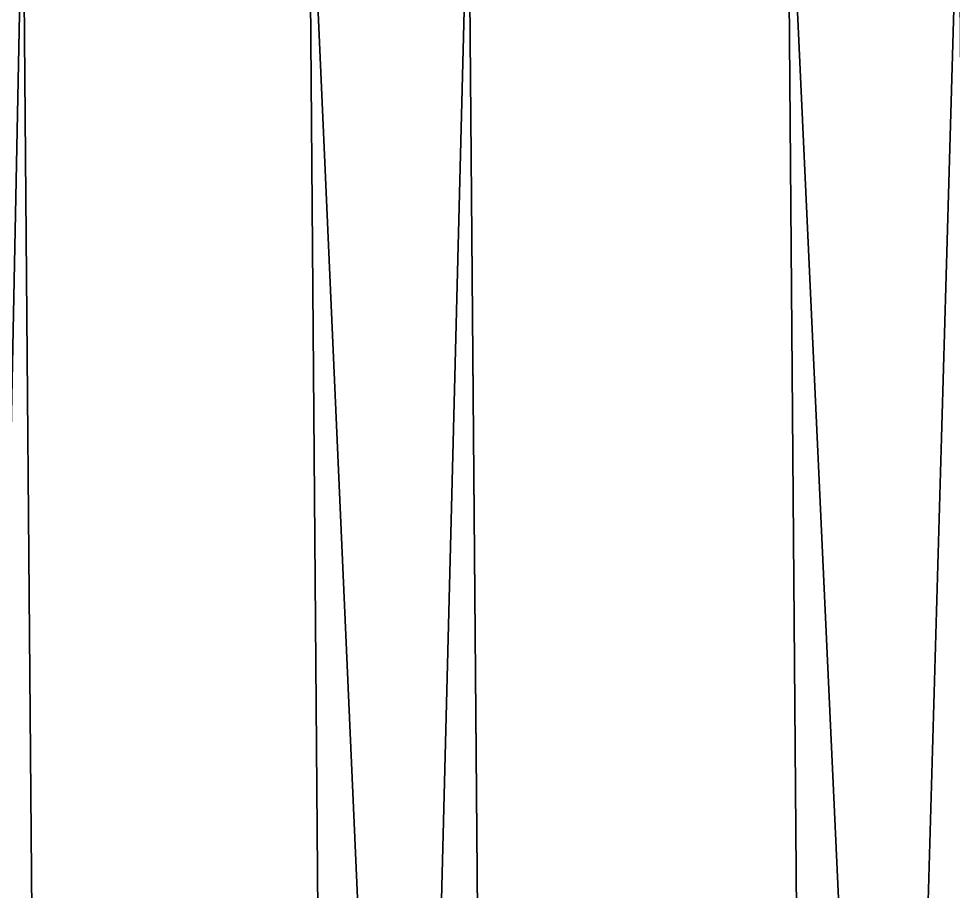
# Model space of a CAD drawing. Header units: millimetres. Extents: x 881.5 to 917.9, y -891.1 to -825.8.
# Drawn here: x 903.25 to 907.624, y -833.938 to -829.852 of the extents above; entities that cross this region are included whole.
import ezdxf

# ---------------------------------------------------------------- set-up
doc = ezdxf.new("R2010")
doc.units = ezdxf.units.MM
doc.layers.get('0').update_dxf_attribs({"true_color": 0xff5454})

msp = doc.modelspace()

# ---------------------------------------------------------------- linework, layer by layer
at = {"extrusion": (-0.008242, 0.999909, 0.010713)}
for p, q in [((907.3583, -890.7868, -7.3147), (906.8472, -828.7925, -6.6505)), ((905.1186, -890.8129, -6.6054), (904.6075, -828.8185, -5.9412)), ((903.7809, -890.9903, 8.9245), (903.2699, -828.9959, 9.5888)), ((905.8663, -890.9847, 10.0067), (905.3553, -828.9903, 10.6709))]:
    msp.add_line(p, q, dxfattribs=at)

# ---------------------------------------------------------------- meshes
at = {"color": 160, "true_color": 0x3232ff}
mesh = msp.add_polyface(dxfattribs=at)
corners = [(904.6075, -828.8185, -5.9412), (907.3583, -890.7868, -7.3147), (905.1186, -890.8129, -6.6054), (906.8472, -828.7925, -6.6505)]
mesh.append_faces([[corners[k] for k in face] for face in [(0, 1, 2), (1, 0, 3)]], dxfattribs={"vtx0": -1, "color": 160})
mesh = msp.add_polyface(dxfattribs=at)
corners = [(906.8472, -828.7925, -6.6505), (909.7053, -890.7663, -7.4201), (907.3583, -890.7868, -7.3147), (909.1943, -828.772, -6.7559)]
mesh.append_faces([[corners[k] for k in face] for face in [(0, 1, 2), (1, 0, 3)]], dxfattribs={"vtx0": -1, "color": 160})
mesh = msp.add_polyface(dxfattribs=at)
corners = [(902.6278, -828.8484, -4.6764), (905.1186, -890.8129, -6.6054), (903.1388, -890.8427, -5.3406), (904.6075, -828.8185, -5.9412)]
mesh.append_faces([[corners[k] for k in face] for face in [(0, 1, 2), (1, 0, 3)]], dxfattribs={"vtx0": -1, "color": 160})
mesh = msp.add_polyface(dxfattribs=at)
corners = [(907.6497, -828.9768, 11.1765), (905.8663, -890.9847, 10.0067), (908.1607, -890.9712, 10.5123), (905.3553, -828.9903, 10.6709)]
mesh.append_faces([[corners[k] for k in face] for face in [(0, 1, 2), (1, 0, 3)]], dxfattribs={"vtx0": -1, "color": 160})
mesh = msp.add_polyface(dxfattribs=at)
corners = [(903.2699, -828.9959, 9.5888), (902.0466, -890.9876, 7.3395), (903.7809, -890.9903, 8.9245), (901.5356, -828.9932, 8.0037)]
mesh.append_faces([[corners[k] for k in face] for face in [(0, 1, 2), (1, 0, 3)]], dxfattribs={"vtx0": -1, "color": 160})
mesh = msp.add_polyface(dxfattribs=at)
corners = [(905.3553, -828.9903, 10.6709), (903.7809, -890.9903, 8.9245), (905.8663, -890.9847, 10.0067), (903.2699, -828.9959, 9.5888)]
mesh.append_faces([[corners[k] for k in face] for face in [(0, 1, 2), (1, 0, 3)]], dxfattribs={"vtx0": -1, "color": 160})

doc.saveas('drawing.dxf')
